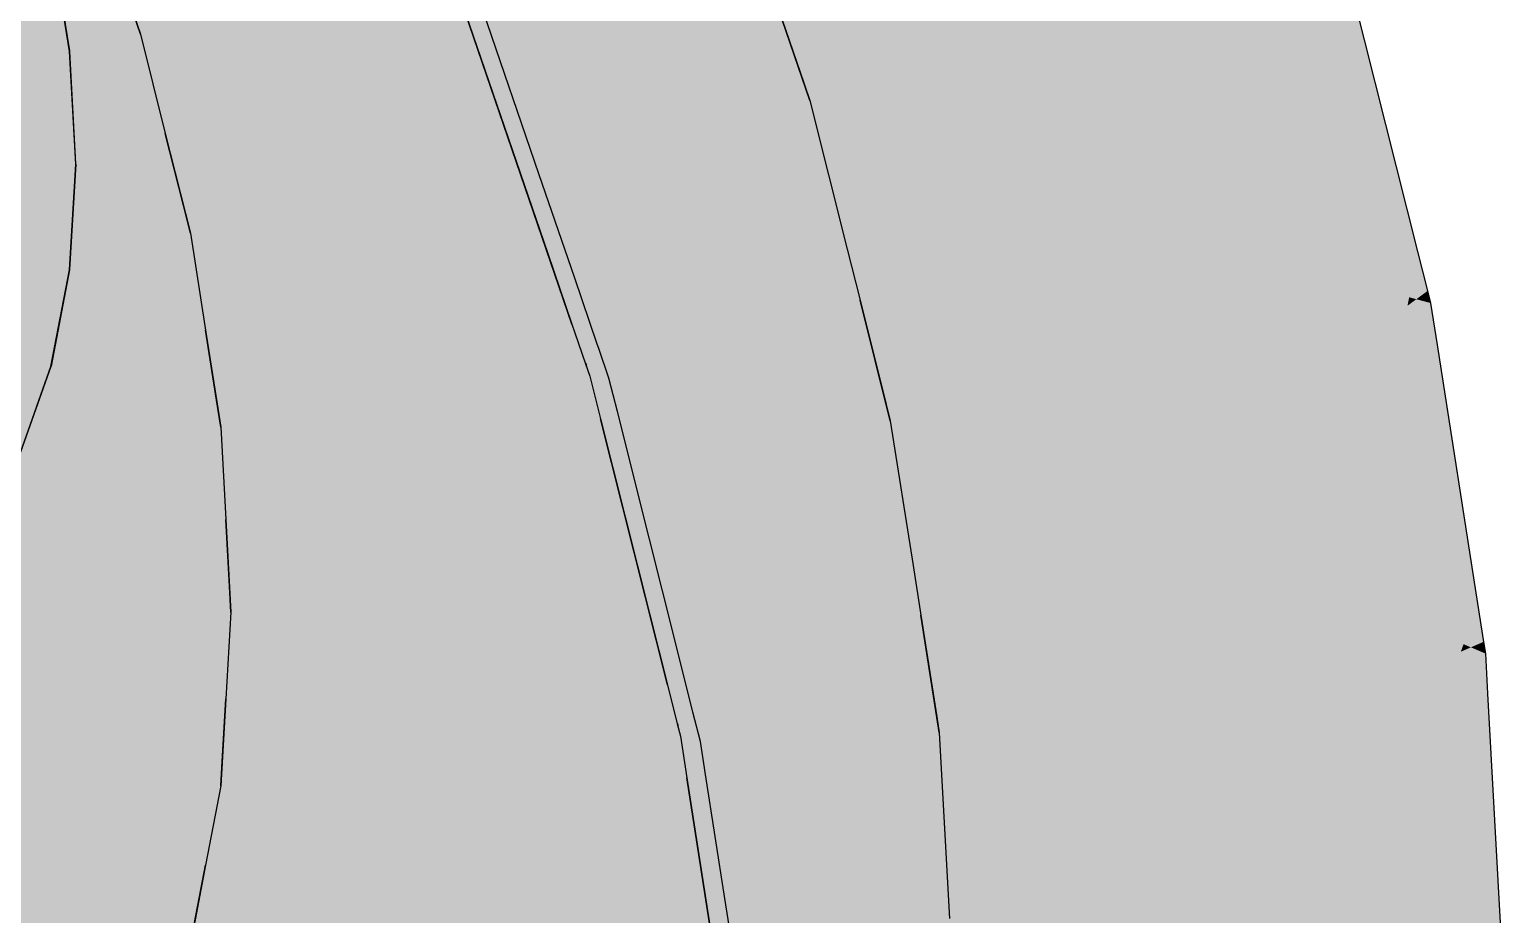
# Model space of a CAD drawing. Extents: x 0 to 420, y 0 to 297.
# Drawn here: x 328.97 to 349.08, y 219.81 to 231.9 of the extents above; entities that cross this region are included whole.
import ezdxf

# ---------------------------------------------------------------- set-up
doc = ezdxf.new("R2010")
doc.units = 0
doc.layers.add('SOMBRA', color=8, linetype='CONTINUOUS')
doc.layers.add('VISIBLE', color=7, linetype='CONTINUOUS')

msp = doc.modelspace()

# ---------------------------------------------------------------- linework, layer by layer
at = {"layer": 'SOMBRA', "color": 252}
for points in [[(311.2851, 232.5532), (333.9602, 244.0088), (312.0398, 231.3531)], [(312.889, 229.7447), (312.0398, 231.3531), (333.9602, 244.0088)], [(312.889, 229.7447), (333.9602, 244.0088), (334.8093, 242.4004)], [(313.4471, 228.6877), (312.889, 229.7447), (334.8093, 242.4004)], [(313.4471, 228.6877), (334.8093, 242.4004), (335.3674, 241.3434)], [(336.1019, 239.9523), (313.4471, 228.6877), (335.3674, 241.3434)], [(336.1019, 239.9523), (313.6344, 228.333), (313.4471, 228.6877)], [(313.6344, 228.333), (336.1019, 239.9523), (336.2166, 239.735)], [(313.6344, 228.333), (336.2166, 239.735), (314.2963, 227.0793)], [(315.4821, 224.3455), (314.2963, 227.0793), (336.2166, 239.735)], [(315.4821, 224.3455), (336.2166, 239.735), (337.4024, 237.0012)], [(342.2873, 231.2851), (345.1775, 238.0526), (334.9244, 232.133)], [(342.2873, 231.2851), (346.6359, 233.7957), (345.1775, 238.0526)], [(333.185, 236.73), (333.0111, 237.1307), (323.1116, 231.4153)], [(338.0213, 235.5744), (315.4821, 224.3455), (337.4024, 237.0012)], [(333.185, 236.73), (323.1116, 231.4153), (324.0827, 231.4748)], [(333.9681, 234.9245), (333.185, 236.73), (324.0827, 231.4748)], [(328.953, 235.95), (317.9736, 229.611), (329.3798, 234.966)], [(338.0213, 235.5744), (315.6399, 223.9817), (315.4821, 224.3455)], [(315.6399, 223.9817), (338.0213, 235.5744), (338.1179, 235.3516)], [(315.6399, 223.9817), (338.1179, 235.3516), (316.1976, 222.6959)], [(317.0082, 220.3298), (316.1976, 222.6959), (338.1179, 235.3516)], [(317.0082, 220.3298), (338.1179, 235.3516), (338.9285, 232.9855)], [(307.0327, 223.2943), (329.5447, 234.5858), (329.3798, 234.966)], [(307.0327, 223.2943), (329.3798, 234.966), (317.9736, 229.611)], [(333.9681, 234.9245), (324.0827, 231.4748), (328.4579, 231.7432)], [(331.8866, 231.9535), (333.9681, 234.9245), (328.4579, 231.7432)], [(331.1306, 234.7275), (330.4166, 233.9236), (330.7472, 231.8136)], [(331.1306, 234.7275), (330.7472, 231.8136), (331.2937, 231.7594)], [(332.2003, 232.061), (331.1306, 234.7275), (331.2937, 231.7594)], [(307.0327, 223.2943), (307.6244, 221.9301), (329.5447, 234.5858)], [(330.0146, 233.2144), (329.5447, 234.5858), (307.6244, 221.9301)], [(333.9846, 234.1143), (332.2003, 232.061), (332.1775, 231.6719)], [(333.9846, 234.1143), (332.1775, 231.6719), (333.4925, 231.5416)], [(336.4252, 234.2414), (333.4925, 231.5416), (335.4023, 231.3524)], [(336.4252, 234.2414), (333.9846, 234.1143), (333.4925, 231.5416)], [(338.6114, 233.1446), (336.4252, 234.2414), (335.4023, 231.3524)], [(330.4166, 233.9236), (330.1015, 233.3678), (330.4856, 231.8395)], [(330.4166, 233.9236), (330.4856, 231.8395), (330.7472, 231.8136)], [(342.2873, 231.2851), (346.6768, 233.6763), (346.6359, 233.7957)], [(342.2873, 231.2851), (343.059, 231.5876), (346.6768, 233.6763)], [(343.059, 231.5876), (346.8212, 233.255), (346.6768, 233.6763)], [(330.1015, 233.3678), (330.0146, 233.2144), (330.4856, 231.8395)], [(330.0146, 233.2144), (307.6244, 221.9301), (307.7557, 221.5469)], [(330.0146, 233.2144), (307.7557, 221.5469), (319.0352, 226.8754)], [(330.0146, 233.2144), (319.0352, 226.8754), (330.3543, 232.2227)], [(329.2633, 233.2216), (325.0012, 230.8499), (324.6061, 232.4219)], [(325.0012, 230.8499), (329.2633, 233.2216), (329.265, 233.2152)], [(325.0012, 230.8499), (329.265, 233.2152), (325.0223, 230.7657)], [(338.6114, 233.1446), (335.4023, 231.3524), (336.0945, 231.2839)], [(339.0619, 232.5962), (338.6114, 233.1446), (336.0945, 231.2839)], [(343.059, 231.5876), (345.7826, 232.6554), (346.8212, 233.255)], [(317.1416, 219.9405), (317.0082, 220.3298), (338.9285, 232.9855)], [(317.1416, 219.9405), (338.9285, 232.9855), (339.0619, 232.5962)], [(336.5681, 227.3354), (346.8793, 233.0853), (345.7826, 232.6554)], [(336.5681, 227.3354), (336.6263, 227.1657), (346.8793, 233.0853)], [(347.0265, 232.4998), (346.8793, 233.0853), (336.6263, 227.1657)], [(339.5546, 231.1581), (317.1416, 219.9405), (339.0619, 232.5962)], [(339.0619, 232.5962), (336.0945, 231.2839), (338.1998, 231.0753)], [(336.4238, 227.7567), (345.7826, 232.6554), (343.059, 231.5876)], [(336.4238, 227.7567), (336.5681, 227.3354), (345.7826, 232.6554)], [(347.0265, 232.4998), (336.6263, 227.1657), (336.7734, 226.5802)], [(343.5907, 226.3572), (347.0265, 232.4998), (336.7734, 226.5802)], [(339.6316, 230.9335), (339.0619, 232.5962), (338.1998, 231.0753)], [(343.5907, 226.3572), (347.9392, 228.8678), (347.0265, 232.4998)], [(308.0943, 220.5587), (330.4856, 231.8395), (330.3543, 232.2227)], [(308.0943, 220.5587), (330.3543, 232.2227), (319.0352, 226.8754)], [(324.6823, 227.7941), (334.1983, 232.0954), (331.8866, 231.9535)], [(324.6823, 227.7941), (325.0961, 226.8402), (334.1983, 232.0954)], [(325.0961, 226.8402), (335.1694, 232.1549), (334.1983, 232.0954)], [(325.0961, 226.8402), (325.2699, 226.4394), (335.1694, 232.1549)], [(335.9312, 229.9313), (335.1694, 232.1549), (325.2699, 226.4394)], [(342.2873, 231.2851), (334.9244, 232.133), (336.0524, 228.8407)], [(324.6823, 227.7941), (331.8866, 231.9535), (328.4579, 231.7432)], [(332.2003, 232.061), (331.2937, 231.7594), (331.8872, 231.7006)], [(332.2003, 232.061), (331.8872, 231.7006), (332.1775, 231.6719)], [(308.0943, 220.5587), (308.5653, 219.1838), (330.4856, 231.8395)], [(330.8271, 230.4807), (330.4856, 231.8395), (308.5653, 219.1838)], [(330.9363, 230.6064), (330.4856, 231.8395), (330.8271, 230.4807)], [(330.9363, 230.6064), (330.7472, 231.8136), (330.4856, 231.8395)], [(331.3321, 231.0619), (330.7472, 231.8136), (330.9363, 230.6064)], [(331.3321, 231.0619), (331.2937, 231.7594), (330.7472, 231.8136)], [(331.8872, 231.7006), (331.2937, 231.7594), (331.3321, 231.0619)], [(332.1775, 231.6719), (331.8872, 231.7006), (331.3321, 231.0619)], [(332.1775, 231.6719), (331.3321, 231.0619), (331.4429, 229.0453)], [(332.1775, 231.6719), (331.4429, 229.0453), (332.0143, 228.8922)], [(333.0064, 229.0007), (332.1775, 231.6719), (332.0143, 228.8922)], [(333.0064, 229.0007), (333.4925, 231.5416), (332.1775, 231.6719)], [(335.1239, 230.5663), (333.4925, 231.5416), (333.0064, 229.0007)], [(335.1239, 230.5663), (335.4023, 231.3524), (333.4925, 231.5416)], [(336.3829, 227.8761), (343.059, 231.5876), (342.2873, 231.2851)], [(336.3829, 227.8761), (336.4238, 227.7567), (343.059, 231.5876)], [(336.0945, 231.2839), (335.4023, 231.3524), (335.1239, 230.5663)], [(339.5546, 231.1581), (317.2672, 219.5738), (317.1416, 219.9405)], [(317.2672, 219.5738), (339.5546, 231.1581), (339.6316, 230.9335)], [(338.1998, 231.0753), (336.0945, 231.2839), (335.1239, 230.5663)], [(336.3829, 227.8761), (342.2873, 231.2851), (336.0524, 228.8407)], [(317.2672, 219.5738), (339.6316, 230.9335), (317.7113, 218.2778)], [(318.2222, 216.2448), (317.7113, 218.2778), (339.6316, 230.9335)], [(318.2222, 216.2448), (339.6316, 230.9335), (340.1425, 228.9005)], [(331.3321, 231.0619), (330.9363, 230.6064), (331.1694, 229.1186)], [(331.3321, 231.0619), (331.1694, 229.1186), (331.4429, 229.0453)], [(338.1998, 231.0753), (334.3131, 228.2762), (336.3099, 227.7412)], [(338.1998, 231.0753), (335.1239, 230.5663), (334.3131, 228.2762)], [(340.1425, 228.9005), (338.1998, 231.0753), (336.3099, 227.7412)], [(340.1425, 228.9005), (339.6316, 230.9335), (338.1998, 231.0753)], [(330.9363, 230.6064), (330.8271, 230.4807), (331.1694, 229.1186)], [(335.1239, 230.5663), (333.0064, 229.0007), (332.9383, 228.6446)], [(335.1239, 230.5663), (332.9383, 228.6446), (334.3131, 228.2762)], [(330.8271, 230.4807), (308.5653, 219.1838), (308.6607, 218.8041)], [(330.8271, 230.4807), (308.6607, 218.8041), (319.8477, 224.1418)], [(330.8271, 230.4807), (319.8477, 224.1418), (331.074, 229.4982)], [(335.9312, 229.9313), (325.2699, 226.4394), (330.421, 226.75)], [(333.7246, 226.9491), (335.9312, 229.9313), (330.421, 226.75)], [(333.7246, 226.9491), (336.4198, 228.5052), (335.9312, 229.9313)], [(308.9068, 217.825), (331.1694, 229.1186), (331.074, 229.4982)], [(308.9068, 217.825), (331.074, 229.4982), (319.8477, 224.1418)], [(308.9068, 217.825), (309.2491, 216.4629), (331.1694, 229.1186)], [(331.3767, 227.7958), (331.1694, 229.1186), (309.2491, 216.4629)], [(331.5063, 227.8916), (331.1694, 229.1186), (331.3767, 227.7958)], [(331.5063, 227.8916), (331.4429, 229.0453), (331.1694, 229.1186)], [(318.3973, 215.548), (318.2222, 216.2448), (340.1425, 228.9005)], [(318.3973, 215.548), (340.1425, 228.9005), (340.3176, 228.2037)], [(331.976, 228.2389), (331.4429, 229.0453), (331.5063, 227.8916)], [(331.976, 228.2389), (332.0143, 228.8922), (331.4429, 229.0453)], [(332.6348, 228.7259), (332.0143, 228.8922), (331.976, 228.2389)], [(333.0064, 229.0007), (332.0143, 228.8922), (332.6348, 228.7259)], [(333.0064, 229.0007), (332.6348, 228.7259), (332.9383, 228.6446)], [(340.1425, 228.9005), (336.3099, 227.7412), (337.0336, 227.5473)], [(340.3176, 228.2037), (340.1425, 228.9005), (337.0336, 227.5473)], [(332.9383, 228.6446), (332.6348, 228.7259), (331.976, 228.2389)], [(343.5907, 226.3572), (348.0739, 228.3321), (347.9392, 228.8678)], [(332.9383, 228.6446), (331.8652, 226.3503), (332.4517, 226.1008)], [(332.9383, 228.6446), (331.976, 228.2389), (331.8652, 226.3503)], [(333.5123, 226.0144), (332.9383, 228.6446), (332.4517, 226.1008)], [(333.5123, 226.0144), (334.3131, 228.2762), (332.9383, 228.6446)], [(333.7246, 226.9491), (336.7286, 227.6038), (336.4198, 228.5052)], [(335.9269, 227.0655), (334.3131, 228.2762), (333.5123, 226.0144)], [(335.9269, 227.0655), (336.3099, 227.7412), (334.3131, 228.2762)], [(343.5907, 226.3572), (347.0353, 227.7325), (348.0739, 228.3321)], [(347.0353, 227.7325), (348.1161, 228.164), (348.0739, 228.3321)], [(340.6757, 226.7789), (318.3973, 215.548), (340.3176, 228.2037)], [(331.976, 228.2389), (331.5063, 227.8916), (331.5845, 226.4697)], [(331.976, 228.2389), (331.5845, 226.4697), (331.8652, 226.3503)], [(340.3176, 228.2037), (337.0336, 227.5473), (339.2347, 226.9575)], [(337.8208, 222.4125), (348.1161, 228.164), (347.0353, 227.7325)], [(337.8208, 222.4125), (337.8631, 222.2444), (348.1161, 228.164)], [(348.2054, 227.594), (348.1161, 228.164), (337.8631, 222.2444)], [(340.7316, 226.5564), (340.3176, 228.2037), (339.2347, 226.9575)], [(331.5063, 227.8916), (331.3767, 227.7958), (331.5845, 226.4697)], [(331.3767, 227.7958), (309.2491, 216.4629), (309.307, 216.0932)], [(331.3767, 227.7958), (309.307, 216.0932), (320.3973, 221.4568)], [(331.3767, 227.7958), (320.3973, 221.4568), (331.5266, 226.8393)], [(337.0336, 227.5473), (336.3099, 227.7412), (335.9269, 227.0655)], [(337.6862, 222.9482), (347.0353, 227.7325), (343.5907, 226.3572)], [(337.6862, 222.9482), (337.8208, 222.4125), (347.0353, 227.7325)], [(333.7246, 226.9491), (335.8127, 227.075), (336.7286, 227.6038)], [(335.8127, 227.075), (336.7492, 227.5437), (336.7286, 227.6038)], [(335.8127, 227.075), (335.9519, 227.0834), (336.7492, 227.5437)], [(339.2347, 226.9575), (337.0336, 227.5473), (335.9269, 227.0655)], [(335.9519, 227.0834), (336.8876, 227.1398), (336.7492, 227.5437)], [(348.2054, 227.594), (337.8631, 222.2444), (337.9524, 221.6744)], [(344.4107, 221.5475), (348.2054, 227.594), (337.9524, 221.6744)], [(344.4107, 221.5475), (348.7594, 224.0582), (348.2054, 227.594)], [(326.5203, 222.7897), (335.8127, 227.075), (333.7246, 226.9491)], [(326.5203, 222.7897), (326.8291, 221.8883), (335.8127, 227.075)], [(326.8291, 221.8883), (335.9519, 227.0834), (335.8127, 227.075)], [(326.8291, 221.8883), (326.8497, 221.8283), (335.9519, 227.0834)], [(326.8497, 221.8283), (336.8876, 227.1398), (335.9519, 227.0834)], [(326.8497, 221.8283), (326.9881, 221.4243), (336.8876, 227.1398)], [(337.0031, 226.6802), (336.8876, 227.1398), (326.9881, 221.4243)], [(335.9269, 227.0655), (333.5123, 226.0144), (333.4, 225.6975)], [(335.9269, 227.0655), (333.4, 225.6975), (334.8112, 225.0973)], [(339.2347, 226.9575), (335.9269, 227.0655), (334.8112, 225.0973)], [(326.5203, 222.7897), (333.7246, 226.9491), (330.421, 226.75)], [(339.2347, 226.9575), (334.8112, 225.0973), (336.8607, 224.2255)], [(341.0417, 224.5772), (339.2347, 226.9575), (336.8607, 224.2255)], [(341.0417, 224.5772), (340.7316, 226.5564), (339.2347, 226.9575)], [(309.4564, 215.1401), (331.5845, 226.4697), (331.5266, 226.8393)], [(309.4564, 215.1401), (331.5266, 226.8393), (320.3973, 221.4568)], [(340.6757, 226.7789), (318.4886, 215.1847), (318.3973, 215.548)], [(318.4886, 215.1847), (340.6757, 226.7789), (340.7316, 226.5564)], [(330.421, 226.75), (325.2699, 226.4394), (326.0317, 224.2158)], [(326.5203, 222.7897), (330.421, 226.75), (326.0317, 224.2158)], [(337.0031, 226.6802), (326.9881, 221.4243), (328.0194, 221.4934)], [(337.4412, 224.9368), (337.0031, 226.6802), (328.0194, 221.4934)], [(309.4564, 215.1401), (309.6642, 213.814), (331.5845, 226.4697)], [(331.654, 225.2055), (331.5845, 226.4697), (309.6642, 213.814)], [(318.4886, 215.1847), (340.7316, 226.5564), (318.8113, 213.9007)], [(331.8018, 225.2699), (331.5845, 226.4697), (331.654, 225.2055)], [(331.8018, 225.2699), (331.8652, 226.3503), (331.5845, 226.4697)], [(343.5907, 226.3572), (336.7734, 226.5802), (337.446, 223.9039)], [(332.3373, 225.503), (331.8652, 226.3503), (331.8018, 225.2699)], [(332.3373, 225.503), (332.4517, 226.1008), (331.8652, 226.3503)], [(337.6862, 222.9482), (343.5907, 226.3572), (337.446, 223.9039)], [(333.0885, 225.83), (332.4517, 226.1008), (332.3373, 225.503)], [(333.5123, 226.0144), (332.4517, 226.1008), (333.0885, 225.83)], [(333.5123, 226.0144), (333.0885, 225.83), (333.4, 225.6975)], [(333.4, 225.6975), (332.0067, 223.7747), (332.5983, 223.4331)], [(333.4, 225.6975), (332.3373, 225.503), (332.0067, 223.7747)], [(333.4, 225.6975), (333.0885, 225.83), (332.3373, 225.503)], [(333.7093, 223.1533), (333.4, 225.6975), (332.5983, 223.4331)], [(333.7093, 223.1533), (334.8112, 225.0973), (333.4, 225.6975)], [(332.3373, 225.503), (331.7236, 223.9381), (332.0067, 223.7747)], [(332.3373, 225.503), (331.8018, 225.2699), (331.7236, 223.9381)], [(331.8018, 225.2699), (331.654, 225.2055), (331.7236, 223.9381)], [(331.654, 225.2055), (309.6642, 213.814), (309.6836, 213.4607)], [(331.654, 225.2055), (309.6836, 213.4607), (320.6745, 218.8665)], [(331.654, 225.2055), (320.6745, 218.8665), (331.7042, 224.2914)], [(336.3796, 223.6719), (334.8112, 225.0973), (333.7093, 223.1533)], [(336.3796, 223.6719), (336.8607, 224.2255), (334.8112, 225.0973)], [(337.4412, 224.9368), (328.0194, 221.4934), (331.931, 221.7555)], [(335.1011, 221.9679), (337.4412, 224.9368), (331.931, 221.7555)], [(335.1011, 221.9679), (337.7963, 223.5239), (337.4412, 224.9368)], [(341.0417, 224.5772), (336.8607, 224.2255), (337.6036, 223.9096)], [(341.148, 223.8988), (341.0417, 224.5772), (337.6036, 223.9096)], [(309.7336, 212.5498), (331.7236, 223.9381), (331.7042, 224.2914)], [(309.7336, 212.5498), (331.7042, 224.2914), (320.6745, 218.8665)], [(337.6036, 223.9096), (336.8607, 224.2255), (336.3796, 223.6719)], [(344.4107, 221.5475), (348.8411, 223.5366), (348.7594, 224.0582)], [(309.7336, 212.5498), (309.8033, 211.2824), (331.7236, 223.9381)], [(331.6541, 222.7542), (331.7236, 223.9381), (309.8033, 211.2824)], [(331.8176, 222.7859), (331.7236, 223.9381), (331.6541, 222.7542)], [(331.8176, 222.7859), (332.0067, 223.7747), (331.7236, 223.9381)], [(339.8628, 222.9486), (337.6036, 223.9096), (336.3796, 223.6719)], [(341.148, 223.8988), (337.6036, 223.9096), (339.8628, 222.9486)], [(341.3993, 222.2951), (341.148, 223.8988), (339.8628, 222.9486)], [(332.4099, 222.901), (332.0067, 223.7747), (331.8176, 222.7859)], [(332.4099, 222.901), (332.5983, 223.4331), (332.0067, 223.7747)], [(336.3796, 223.6719), (333.7093, 223.1533), (333.5548, 222.8809)], [(336.3796, 223.6719), (333.5548, 222.8809), (334.9782, 222.0591)], [(339.8628, 222.9486), (336.3796, 223.6719), (334.9782, 222.0591)], [(335.1011, 221.9679), (338.0357, 222.5714), (337.7963, 223.5239)], [(344.4107, 221.5475), (347.8026, 222.937), (348.8411, 223.5366)], [(347.8026, 222.937), (348.8668, 223.373), (348.8411, 223.5366)], [(333.2406, 223.0623), (332.5983, 223.4331), (332.4099, 222.901)], [(333.7093, 223.1533), (332.5983, 223.4331), (333.2406, 223.0623)], [(338.5881, 217.617), (348.8668, 223.373), (347.8026, 222.937)], [(338.5881, 217.617), (338.6137, 217.4534), (348.8668, 223.373)], [(348.8967, 222.8282), (348.8668, 223.373), (338.6137, 217.4534)], [(333.5548, 222.8809), (333.2406, 223.0623), (332.4099, 222.901)], [(333.7093, 223.1533), (333.2406, 223.0623), (333.5548, 222.8809)], [(332.4099, 222.901), (331.5845, 221.5673), (331.8652, 221.3625)], [(332.4099, 222.901), (331.8176, 222.7859), (331.5845, 221.5673)], [(333.5548, 222.8809), (332.4099, 222.901), (331.8652, 221.3625)], [(333.5548, 222.8809), (331.8652, 221.3625), (332.4517, 220.9347)], [(333.594, 220.4663), (333.5548, 222.8809), (332.4517, 220.9347)], [(333.594, 220.4663), (334.9782, 222.0591), (333.5548, 222.8809)], [(339.8628, 222.9486), (334.9782, 222.0591), (337.0454, 220.8656)], [(341.5032, 220.4037), (339.8628, 222.9486), (337.0454, 220.8656)], [(338.5064, 218.1386), (347.8026, 222.937), (344.4107, 221.5475)], [(338.5064, 218.1386), (338.5881, 217.617), (347.8026, 222.937)], [(341.5032, 220.4037), (341.3993, 222.2951), (339.8628, 222.9486)], [(331.6541, 222.7542), (309.7839, 210.9516), (320.6748, 216.4153)], [(331.6541, 222.7542), (309.8033, 211.2824), (309.7839, 210.9516)], [(331.6541, 222.7542), (320.6748, 216.4153), (331.6039, 221.8981)], [(331.8176, 222.7859), (331.6541, 222.7542), (331.5845, 221.5673)], [(348.8967, 222.8282), (338.6137, 217.4534), (338.6437, 216.9086)], [(344.7339, 216.9384), (348.8967, 222.8282), (338.6437, 216.9086)], [(344.7339, 216.9384), (349.0824, 219.449), (348.8967, 222.8282)], [(335.1011, 221.9679), (337.2384, 222.111), (338.0357, 222.5714)], [(337.2384, 222.111), (338.1363, 222.1712), (338.0357, 222.5714)], [(327.8968, 217.8085), (337.2384, 222.111), (335.1011, 221.9679)], [(327.8968, 217.8085), (328.1362, 216.8559), (337.2384, 222.111)], [(328.1362, 216.8559), (338.1363, 222.1712), (337.2384, 222.111)], [(328.1362, 216.8559), (328.2368, 216.4557), (338.1363, 222.1712)], [(338.2064, 221.7237), (338.1363, 222.1712), (328.2368, 216.4557)], [(336.4744, 220.4435), (334.9782, 222.0591), (333.594, 220.4663)], [(336.4744, 220.4435), (337.0454, 220.8656), (334.9782, 222.0591)], [(309.7338, 210.0985), (331.5845, 221.5673), (331.6039, 221.8981)], [(309.7338, 210.0985), (331.6039, 221.8981), (320.6748, 216.4153)], [(327.8968, 217.8085), (335.1011, 221.9679), (331.931, 221.7555)], [(331.931, 221.7555), (328.0194, 221.4934), (327.1036, 220.9647)], [(331.931, 221.7555), (327.1036, 220.9647), (327.5417, 219.2213)], [(327.8968, 217.8085), (331.931, 221.7555), (327.5417, 219.2213)], [(338.2064, 221.7237), (328.2368, 216.4557), (329.2228, 216.537)], [(338.4723, 220.0265), (338.2064, 221.7237), (329.2228, 216.537)], [(344.4107, 221.5475), (337.9524, 221.6744), (338.3606, 219.069)], [(331.3772, 220.4838), (331.5845, 221.5673), (309.6642, 208.9116)], [(309.7338, 210.0985), (309.6642, 208.9116), (331.5845, 221.5673)], [(331.5535, 220.4824), (331.5845, 221.5673), (331.3772, 220.4838)], [(331.5535, 220.4824), (331.8652, 221.3625), (331.5845, 221.5673)], [(338.5064, 218.1386), (344.4107, 221.5475), (338.3606, 219.069)], [(332.1924, 220.4774), (331.8652, 221.3625), (331.5535, 220.4824)], [(332.1924, 220.4774), (332.4517, 220.9347), (331.8652, 221.3625)], [(333.0885, 220.4703), (332.4517, 220.9347), (332.1924, 220.4774)], [(333.594, 220.4663), (332.4517, 220.9347), (333.0885, 220.4703)], [(337.7946, 220.433), (337.0454, 220.8656), (336.4744, 220.4435)], [(341.5032, 220.4037), (337.0454, 220.8656), (337.7946, 220.433)], [(331.3772, 220.4838), (309.6063, 208.6088), (320.3976, 214.1448)], [(331.3772, 220.4838), (309.6642, 208.9116), (309.6063, 208.6088)], [(331.3772, 220.4838), (320.3976, 214.1448), (331.2274, 219.7004)], [(331.5535, 220.4824), (331.3772, 220.4838), (331.1694, 219.3976)], [(332.1924, 220.4774), (331.5535, 220.4824), (331.1694, 219.3976)], [(332.1924, 220.4774), (331.1694, 219.3976), (331.4429, 219.1551)], [(333.4, 220.243), (332.1924, 220.4774), (331.4429, 219.1551)], [(333.4, 220.243), (333.0885, 220.4703), (332.1924, 220.4774)], [(333.594, 220.4663), (333.0885, 220.4703), (333.4, 220.243)], [(336.4744, 220.4435), (333.594, 220.4663), (333.4, 220.243)], [(336.4744, 220.4435), (333.4, 220.243), (334.8112, 219.2138)], [(340.0734, 219.1174), (336.4744, 220.4435), (334.8112, 219.2138)], [(340.0734, 219.1174), (337.7946, 220.433), (336.4744, 220.4435)], [(341.5389, 219.7553), (337.7946, 220.433), (340.0734, 219.1174)], [(341.5389, 219.7553), (341.5032, 220.4037), (337.7946, 220.433)], [(333.4, 220.243), (331.4429, 219.1551), (332.0143, 218.6484)], [(333.1685, 217.9993), (333.4, 220.243), (332.0143, 218.6484)], [(333.1685, 217.9993), (334.8112, 219.2138), (333.4, 220.243)], [(338.4723, 220.0265), (329.2228, 216.537), (332.9621, 216.8452)], [(335.9926, 217.095), (338.4723, 220.0265), (332.9621, 216.8452)], [(335.9926, 217.095), (338.6878, 218.6511), (338.4723, 220.0265)]]:
    msp.add_solid(points, dxfattribs=at)
at = {"layer": 'SOMBRA', "color": 253}
for points in [[(322.4143, 232.7361), (323.1116, 231.4153), (333.0111, 237.1307)], [(336.257, 231.3417), (335.5747, 233.5113), (336.1298, 234.1501)], [(336.257, 231.3417), (336.1298, 234.1501), (336.4201, 234.1214)], [(337.249, 231.4502), (336.257, 231.3417), (336.4201, 234.1214)], [(337.249, 231.4502), (336.4201, 234.1214), (337.7351, 233.9911)], [(339.3666, 233.0157), (337.249, 231.4502), (337.7351, 233.9911)], [(340.5525, 230.1907), (339.3666, 233.0157), (340.3372, 233.7333)], [(340.5525, 230.1907), (340.3372, 233.7333), (342.4425, 233.5248)], [(335.5747, 233.5113), (335.4121, 231.568), (335.179, 233.0559)], [(335.5747, 233.5113), (335.6856, 231.4948), (335.4121, 231.568)], [(336.257, 231.3417), (335.6856, 231.4948), (335.5747, 233.5113)], [(343.8742, 233.383), (340.5525, 230.1907), (342.4425, 233.5248)], [(343.8742, 233.383), (341.2763, 229.9967), (340.5525, 230.1907)], [(343.8742, 233.383), (344.3851, 231.35), (341.2763, 229.9967)], [(344.3851, 231.35), (343.8742, 233.383), (344.295, 233.3413)], [(344.3851, 231.35), (344.295, 233.3413), (344.5928, 231.4404)], [(344.5928, 231.4404), (344.295, 233.3413), (345.1742, 233.2542)], [(329.5166, 231.6091), (325.0223, 230.7657), (329.265, 233.2152)], [(329.5176, 231.6028), (329.265, 233.2152), (329.4314, 233.1706)], [(329.6885, 231.5301), (329.5176, 231.6028), (329.4314, 233.1706)], [(329.6885, 231.5301), (329.4314, 233.1706), (329.7793, 233.0774)], [(344.5928, 231.4404), (345.1742, 233.2542), (345.258, 231.73)], [(345.258, 231.73), (345.1742, 233.2542), (346.5959, 233.1134)], [(345.258, 231.73), (346.5959, 233.1134), (346.5885, 232.9872)], [(330.0455, 231.3783), (329.6885, 231.5301), (329.7793, 233.0774)], [(330.0455, 231.3783), (329.7793, 233.0774), (330.3417, 232.9267)], [(330.6227, 231.1328), (330.0455, 231.3783), (330.3417, 232.9267)], [(330.6227, 231.1328), (330.3417, 232.9267), (331.1785, 232.7024)], [(335.0697, 232.9302), (334.1743, 231.8997), (332.3939, 232.3768)], [(335.0697, 232.9302), (335.4121, 231.568), (334.1743, 231.8997)], [(335.179, 233.0559), (335.4121, 231.568), (335.0697, 232.9302)], [(339.3666, 233.0157), (337.1809, 231.0941), (337.249, 231.4502)], [(339.3666, 233.0157), (338.5557, 230.7257), (337.1809, 231.0941)], [(340.5525, 230.1907), (338.5557, 230.7257), (339.3666, 233.0157)], [(345.258, 231.73), (346.5885, 232.9872), (345.6408, 231.8966)], [(345.6408, 231.8966), (346.5885, 232.9872), (346.5476, 232.2914)], [(331.4817, 230.7674), (330.6227, 231.1328), (331.1785, 232.7024)], [(331.4817, 230.7674), (331.1785, 232.7024), (332.3939, 232.3768)], [(347.0265, 232.4998), (347.8198, 228.2434), (346.3334, 228.6417)], [(347.0265, 232.4998), (346.3334, 228.6417), (346.5476, 232.2914)], [(347.0265, 232.4998), (347.9392, 228.8678), (347.8198, 228.2434)], [(332.7292, 230.2368), (331.4817, 230.7674), (332.3939, 232.3768)], [(332.7292, 230.2368), (332.3939, 232.3768), (334.1743, 231.8997)], [(345.6408, 231.8966), (346.5476, 232.2914), (346.3334, 228.6417)], [(335.1694, 232.1549), (336.3829, 227.8761), (334.9244, 232.133)], [(335.1694, 232.1549), (336.3951, 228.0853), (336.3829, 227.8761)], [(335.1694, 232.1549), (335.9312, 229.9313), (336.3951, 228.0853)], [(335.6193, 230.2453), (332.7292, 230.2368), (334.1743, 231.8997)], [(335.6193, 230.2453), (334.1743, 231.8997), (335.4121, 231.568)], [(345.258, 231.73), (345.6408, 231.8966), (345.2722, 231.4724)], [(345.6408, 231.8966), (345.4142, 228.888), (345.2722, 231.4724)], [(345.6408, 231.8966), (346.3334, 228.6417), (345.4142, 228.888)], [(344.5928, 231.4404), (345.258, 231.73), (345.2722, 231.4724)], [(329.5166, 231.6091), (325.2621, 229.2353), (325.0223, 230.7657)], [(325.2621, 229.2353), (329.5166, 231.6091), (329.5176, 231.6028)], [(325.2621, 229.2353), (329.5176, 231.6028), (325.275, 229.1533)], [(329.602, 230.0679), (325.275, 229.1533), (329.5176, 231.6028)], [(329.6023, 230.0619), (329.5176, 231.6028), (329.6885, 231.5301)], [(329.7746, 229.9624), (329.6023, 230.0619), (329.6885, 231.5301)], [(329.7746, 229.9624), (329.6885, 231.5301), (330.0455, 231.3783)], [(335.749, 230.3411), (335.6193, 230.2453), (335.4121, 231.568)], [(335.749, 230.3411), (335.4121, 231.568), (335.6856, 231.4948)], [(336.2186, 230.6884), (335.749, 230.3411), (335.6856, 231.4948)], [(336.2186, 230.6884), (335.6856, 231.4948), (336.257, 231.3417)], [(330.1347, 229.7545), (329.7746, 229.9624), (330.0455, 231.3783)], [(330.1347, 229.7545), (330.0455, 231.3783), (330.6227, 231.1328)], [(336.2186, 230.6884), (336.257, 231.3417), (336.8774, 231.1754)], [(337.249, 231.4502), (336.8774, 231.1754), (336.257, 231.3417)], [(337.249, 231.4502), (337.1809, 231.0941), (336.8774, 231.1754)], [(344.3851, 231.35), (343.4774, 229.407), (341.2763, 229.9967)], [(344.3851, 231.35), (344.5603, 230.6532), (343.4774, 229.407)], [(344.3851, 231.35), (344.5928, 231.4404), (344.6924, 230.8052)], [(344.3851, 231.35), (344.6924, 230.8052), (344.5603, 230.6532)], [(344.5928, 231.4404), (345.2722, 231.4724), (344.6924, 230.8052)], [(345.2722, 231.4724), (344.9743, 229.0059), (344.6924, 230.8052)], [(345.2722, 231.4724), (345.4142, 228.888), (344.9743, 229.0059)], [(330.717, 229.4183), (330.1347, 229.7545), (330.6227, 231.1328)], [(330.717, 229.4183), (330.6227, 231.1328), (331.4817, 230.7674)], [(336.6943, 228.5503), (336.2186, 230.6884), (336.8774, 231.1754)], [(336.6943, 228.5503), (336.8774, 231.1754), (337.1809, 231.0941)], [(337.7549, 228.4639), (336.6943, 228.5503), (337.1809, 231.0941)], [(337.7549, 228.4639), (337.1809, 231.0941), (338.5557, 230.7257)], [(331.5833, 228.9181), (330.717, 229.4183), (331.4817, 230.7674)], [(331.5833, 228.9181), (331.4817, 230.7674), (332.7292, 230.2368)], [(336.2186, 230.6884), (335.8271, 228.9192), (335.749, 230.3411)], [(336.2186, 230.6884), (336.1078, 228.7998), (335.8271, 228.9192)], [(336.6943, 228.5503), (336.1078, 228.7998), (336.2186, 230.6884)], [(340.1695, 229.515), (337.7549, 228.4639), (338.5557, 230.7257)], [(340.1695, 229.515), (338.5557, 230.7257), (340.5525, 230.1907)], [(344.6924, 230.8052), (344.9743, 229.0059), (344.5603, 230.6532)], [(344.5603, 230.6532), (344.9743, 229.0059), (343.4774, 229.407)], [(335.749, 230.3411), (335.8271, 228.9192), (335.6193, 230.2453)], [(332.8416, 228.1916), (331.5833, 228.9181), (332.7292, 230.2368)], [(335.6193, 230.2453), (334.5566, 229.4596), (332.7292, 230.2368)], [(332.8416, 228.1916), (332.7292, 230.2368), (334.5566, 229.4596)], [(335.6193, 230.2453), (335.8271, 228.9192), (334.5566, 229.4596)], [(340.1695, 229.515), (340.5525, 230.1907), (341.2763, 229.9967)], [(329.602, 230.0679), (325.3553, 227.6907), (325.275, 229.1533)], [(325.3553, 227.6907), (329.602, 230.0679), (329.6023, 230.0619)], [(325.3553, 227.6907), (329.6023, 230.0619), (325.3597, 227.6124)], [(329.5179, 228.6244), (325.3597, 227.6124), (329.6023, 230.0619)], [(329.5176, 228.6187), (329.6023, 230.0619), (329.7746, 229.9624)], [(329.6885, 228.4941), (329.5176, 228.6187), (329.7746, 229.9624)], [(329.6885, 228.4941), (329.7746, 229.9624), (330.1347, 229.7545)], [(336.3951, 228.0853), (335.9312, 229.9313), (336.4198, 228.5052)], [(341.1034, 226.675), (340.1695, 229.515), (341.2763, 229.9967)], [(341.1034, 226.675), (341.2763, 229.9967), (343.4774, 229.407)], [(330.0455, 228.2337), (329.6885, 228.4941), (330.1347, 229.7545)], [(330.0455, 228.2337), (330.1347, 229.7545), (330.717, 229.4183)], [(340.1695, 229.515), (337.6427, 228.1469), (337.7549, 228.4639)], [(340.1695, 229.515), (339.0538, 227.5467), (337.6427, 228.1469)], [(341.1034, 226.675), (339.0538, 227.5467), (340.1695, 229.515)], [(330.6227, 227.8127), (330.0455, 228.2337), (330.717, 229.4183)], [(330.6227, 227.8127), (330.717, 229.4183), (331.5833, 228.9181)], [(335.8966, 227.655), (332.8416, 228.1916), (334.5566, 229.4596)], [(335.8966, 227.655), (334.5566, 229.4596), (335.8271, 228.9192)], [(344.9743, 229.0059), (341.1034, 226.675), (343.4774, 229.407)], [(331.4817, 227.1862), (330.6227, 227.8127), (331.5833, 228.9181)], [(331.4817, 227.1862), (331.5833, 228.9181), (332.8416, 228.1916)], [(336.0444, 227.7193), (335.8966, 227.655), (335.8271, 228.9192)], [(336.0444, 227.7193), (335.8271, 228.9192), (336.1078, 228.7998)], [(344.9743, 229.0059), (341.8462, 226.359), (341.1034, 226.675)], [(344.9743, 229.0059), (345.2844, 227.0267), (341.8462, 226.359)], [(345.2844, 227.0267), (344.9743, 229.0059), (345.4142, 228.888)], [(345.2844, 227.0267), (345.4142, 228.888), (345.514, 227.0713)], [(345.514, 227.0713), (345.4142, 228.888), (346.3334, 228.6417)], [(336.58, 227.9525), (336.0444, 227.7193), (336.1078, 228.7998)], [(336.58, 227.9525), (336.1078, 228.7998), (336.6943, 228.5503)], [(347.9392, 228.8678), (347.9182, 228.217), (347.8198, 228.2434)], [(347.9392, 228.8678), (348.0739, 228.3321), (347.9182, 228.217)], [(325.2793, 226.2426), (329.5176, 228.6187), (325.275, 226.1692)], [(325.2793, 226.2426), (329.5179, 228.6244), (329.5176, 228.6187)], [(329.5179, 228.6244), (325.2793, 226.2426), (325.3597, 227.6124)], [(329.265, 227.2981), (329.5176, 228.6187), (329.6885, 228.4941)], [(329.4314, 227.1505), (329.265, 227.2981), (329.6885, 228.4941)], [(329.4314, 227.1505), (329.6885, 228.4941), (330.0455, 228.2337)], [(336.4855, 227.7258), (336.3951, 228.0853), (336.4198, 228.5052)], [(336.4855, 227.7258), (336.4198, 228.5052), (336.7286, 227.6038)], [(336.58, 227.9525), (336.6943, 228.5503), (337.3311, 228.2795)], [(337.7549, 228.4639), (337.3311, 228.2795), (336.6943, 228.5503)], [(345.514, 227.0713), (346.3334, 228.6417), (346.2497, 227.2142)], [(346.2497, 227.2142), (346.3334, 228.6417), (347.8198, 228.2434)], [(336.8409, 225.8826), (336.58, 227.9525), (337.3311, 228.2795)], [(336.8409, 225.8826), (337.3311, 228.2795), (337.6427, 228.1469)], [(337.7549, 228.4639), (337.6427, 228.1469), (337.3311, 228.2795)], [(348.0739, 228.3321), (348.1161, 228.164), (347.9182, 228.217)], [(329.7793, 226.842), (329.4314, 227.1505), (330.0455, 228.2337)], [(329.7793, 226.842), (330.0455, 228.2337), (330.6227, 227.8127)], [(332.7292, 226.2763), (331.4817, 227.1862), (332.8416, 228.1916)], [(332.7292, 226.2763), (332.8416, 228.1916), (334.6848, 227.1275)], [(335.8966, 227.655), (334.6848, 227.1275), (332.8416, 228.1916)], [(336.3951, 228.0853), (336.4238, 227.7567), (336.3829, 227.8761)], [(336.3951, 228.0853), (336.4855, 227.7258), (336.4238, 227.7567)], [(337.9519, 225.6028), (336.8409, 225.8826), (337.6427, 228.1469)], [(337.9519, 225.6028), (337.6427, 228.1469), (339.0538, 227.5467)], [(346.2497, 227.2142), (347.8198, 228.2434), (347.7977, 228.1279)], [(346.2497, 227.2142), (347.7977, 228.1279), (346.673, 227.2964)], [(346.673, 227.2964), (347.7977, 228.1279), (347.6759, 227.4911)], [(347.9182, 228.217), (347.6759, 227.4911), (347.7977, 228.1279)], [(347.9182, 228.217), (348.2054, 227.594), (347.6759, 227.4911)], [(347.8198, 228.2434), (347.9182, 228.217), (347.7977, 228.1279)], [(347.9182, 228.217), (348.1161, 228.164), (348.2054, 227.594)], [(336.58, 227.9525), (336.2494, 226.2242), (335.9663, 226.3876)], [(336.58, 227.9525), (335.9663, 226.3876), (336.0444, 227.7193)], [(336.8409, 225.8826), (336.2494, 226.2242), (336.58, 227.9525)], [(330.3417, 226.3433), (329.7793, 226.842), (330.6227, 227.8127)], [(330.3417, 226.3433), (330.6227, 227.8127), (331.4817, 227.1862)], [(336.0444, 227.7193), (335.9663, 226.3876), (335.8966, 227.655)], [(336.4855, 227.7258), (336.5681, 227.3354), (336.4238, 227.7567)], [(336.4855, 227.7258), (336.5801, 227.3492), (336.5681, 227.3354)], [(336.4855, 227.7258), (336.7492, 227.5437), (336.5801, 227.3492)], [(336.4855, 227.7258), (336.7286, 227.6038), (336.7492, 227.5437)], [(335.8966, 227.655), (335.9663, 226.3876), (334.6848, 227.1275)], [(336.7492, 227.5437), (336.6263, 227.1657), (336.5801, 227.3492)], [(336.7492, 227.5437), (336.8876, 227.1398), (336.6263, 227.1657)], [(340.6222, 226.1213), (337.9519, 225.6028), (339.0538, 227.5467)], [(340.6222, 226.1213), (339.0538, 227.5467), (341.1034, 226.675)], [(346.673, 227.2964), (347.6759, 227.4911), (347.037, 224.1513)], [(348.2054, 227.594), (348.5626, 223.5024), (347.037, 224.1513)], [(348.2054, 227.594), (347.037, 224.1513), (347.6759, 227.4911)], [(348.2054, 227.594), (348.7594, 224.0582), (348.5626, 223.5024)], [(328.8487, 226.1225), (329.265, 227.2981), (329.4314, 227.1505)], [(336.5801, 227.3492), (336.6263, 227.1657), (336.5681, 227.3354)], [(346.673, 227.2964), (347.037, 224.1513), (346.0935, 224.5526)], [(346.673, 227.2964), (346.0935, 224.5526), (346.2355, 226.9729)], [(346.2497, 227.2142), (346.673, 227.2964), (346.2355, 226.9729)], [(329.008, 225.9544), (328.8487, 226.1225), (329.4314, 227.1505)], [(329.008, 225.9544), (329.4314, 227.1505), (329.7793, 226.842)], [(331.1785, 225.6012), (330.3417, 226.3433), (331.4817, 227.1862)], [(331.1785, 225.6012), (331.4817, 227.1862), (332.7292, 226.2763)], [(335.8968, 225.2037), (332.7292, 226.2763), (334.6848, 227.1275)], [(335.8968, 225.2037), (334.6848, 227.1275), (335.9663, 226.3876)], [(336.8876, 227.1398), (336.7734, 226.5802), (336.6263, 227.1657)], [(336.8876, 227.1398), (337.0031, 226.6802), (336.7734, 226.5802)], [(345.2844, 227.0267), (345.514, 227.0713), (345.5474, 226.4642)], [(345.514, 227.0713), (346.2497, 227.2142), (346.2355, 226.9729)], [(345.514, 227.0713), (346.2355, 226.9729), (345.5474, 226.4642)], [(345.2844, 227.0267), (344.1055, 225.3981), (341.8462, 226.359)], [(345.2844, 227.0267), (345.3907, 226.3483), (344.1055, 225.3981)], [(345.2844, 227.0267), (345.5474, 226.4642), (345.3907, 226.3483)], [(346.2355, 226.9729), (345.6419, 224.7446), (345.5474, 226.4642)], [(346.2355, 226.9729), (346.0935, 224.5526), (345.6419, 224.7446)], [(329.3406, 225.6032), (329.008, 225.9544), (329.7793, 226.842)], [(329.3406, 225.6032), (329.7793, 226.842), (330.3417, 226.3433)], [(337.0031, 226.6802), (337.6862, 222.9482), (336.7734, 226.5802)], [(337.0031, 226.6802), (337.7228, 223.1397), (337.6862, 222.9482)], [(337.0031, 226.6802), (337.4412, 224.9368), (337.7228, 223.1397)], [(340.6222, 226.1213), (341.1034, 226.675), (341.8462, 226.359)], [(319.1214, 211.9215), (318.8113, 213.9007), (340.7316, 226.5564)], [(319.1214, 211.9215), (340.7316, 226.5564), (341.0417, 224.5772)], [(345.5474, 226.4642), (345.6419, 224.7446), (345.3907, 226.3483)], [(329.8786, 225.0354), (329.3406, 225.6032), (330.3417, 226.3433)], [(329.8786, 225.0354), (330.3417, 226.3433), (331.1785, 225.6012)], [(332.3939, 224.5234), (331.1785, 225.6012), (332.7292, 226.2763)], [(332.3939, 224.5234), (332.7292, 226.2763), (334.5566, 224.9434)], [(335.8968, 225.2037), (334.5566, 224.9434), (332.7292, 226.2763)], [(336.0602, 225.2354), (335.8968, 225.2037), (335.9663, 226.3876)], [(336.0602, 225.2354), (335.9663, 226.3876), (336.2494, 226.2242)], [(341.288, 223.3151), (340.6222, 226.1213), (341.8462, 226.359)], [(341.288, 223.3151), (341.8462, 226.359), (344.1055, 225.3981)], [(345.3907, 226.3483), (345.6419, 224.7446), (344.1055, 225.3981)], [(328.276, 225.1121), (328.8487, 226.1225), (329.008, 225.9544)], [(336.6525, 225.3504), (336.0602, 225.2354), (336.2494, 226.2242)], [(336.6525, 225.3504), (336.2494, 226.2242), (336.8409, 225.8826)], [(340.6222, 226.1213), (337.7975, 225.3304), (337.9519, 225.6028)], [(340.6222, 226.1213), (339.2208, 224.5086), (337.7975, 225.3304)], [(341.288, 223.3151), (339.2208, 224.5086), (340.6222, 226.1213)], [(328.4253, 224.9265), (328.276, 225.1121), (329.008, 225.9544)], [(328.4253, 224.9265), (329.008, 225.9544), (329.3406, 225.6032)], [(336.6525, 225.3504), (336.8409, 225.8826), (337.4833, 225.5118)], [(337.9519, 225.6028), (337.4833, 225.5118), (336.8409, 225.8826)], [(328.7371, 224.5385), (328.4253, 224.9265), (329.3406, 225.6032)], [(328.7371, 224.5385), (329.3406, 225.6032), (329.8786, 225.0354)], [(330.679, 224.1904), (329.8786, 225.0354), (331.1785, 225.6012)], [(330.679, 224.1904), (331.1785, 225.6012), (332.3939, 224.5234)], [(336.6943, 223.3842), (336.6525, 225.3504), (337.4833, 225.5118)], [(336.6943, 223.3842), (337.4833, 225.5118), (337.7975, 225.3304)], [(337.9519, 225.6028), (337.7975, 225.3304), (337.4833, 225.5118)], [(336.6525, 225.3504), (336.1078, 223.812), (335.8271, 224.0168)], [(336.6525, 225.3504), (335.8271, 224.0168), (336.0602, 225.2354)], [(336.6943, 223.3842), (336.1078, 223.812), (336.6525, 225.3504)], [(337.8367, 222.9158), (336.6943, 223.3842), (337.7975, 225.3304)], [(337.8367, 222.9158), (337.7975, 225.3304), (339.2208, 224.5086)], [(345.6419, 224.7446), (341.288, 223.3151), (344.1055, 225.3981)], [(335.8968, 225.2037), (335.8271, 224.0168), (334.5566, 224.9434)], [(336.0602, 225.2354), (335.8271, 224.0168), (335.8968, 225.2037)], [(329.2413, 223.9112), (328.7371, 224.5385), (329.8786, 225.0354)], [(329.2413, 223.9112), (329.8786, 225.0354), (330.679, 224.1904)], [(335.6199, 222.9333), (332.3939, 224.5234), (334.5566, 224.9434)], [(335.6199, 222.9333), (334.5566, 224.9434), (335.8271, 224.0168)], [(337.7228, 223.1397), (337.4412, 224.9368), (337.7963, 223.5239)], [(345.6419, 224.7446), (342.0373, 222.8825), (341.288, 223.3151)], [(345.6419, 224.7446), (345.7459, 222.8532), (342.0373, 222.8825)], [(345.7459, 222.8532), (345.6419, 224.7446), (346.0935, 224.5526)], [(319.2277, 211.2431), (319.1214, 211.9215), (341.0417, 224.5772)], [(319.2277, 211.2431), (341.0417, 224.5772), (341.148, 223.8988)], [(327.979, 223.6661), (328.7371, 224.5385), (329.2413, 223.9112)], [(331.8415, 222.9632), (330.679, 224.1904), (332.3939, 224.5234)], [(331.8415, 222.9632), (332.3939, 224.5234), (334.1743, 222.9448)], [(335.6199, 222.9333), (334.1743, 222.9448), (332.3939, 224.5234)], [(340.7171, 222.893), (337.8367, 222.9158), (339.2208, 224.5086)], [(340.7171, 222.893), (339.2208, 224.5086), (341.288, 223.3151)], [(345.7459, 222.8532), (346.0935, 224.5526), (345.9936, 222.8512)], [(345.9936, 222.8512), (346.0935, 224.5526), (347.037, 224.1513)], [(329.9916, 222.9779), (329.2413, 223.9112), (330.679, 224.1904)], [(329.9916, 222.9779), (330.679, 224.1904), (331.8415, 222.9632)], [(345.9936, 222.8512), (347.037, 224.1513), (346.7871, 222.8449)], [(346.7871, 222.8449), (347.037, 224.1513), (348.5626, 223.5024)], [(348.7594, 224.0582), (348.6637, 223.4594), (348.5626, 223.5024)], [(348.7594, 224.0582), (348.8411, 223.5366), (348.6637, 223.4594)], [(341.3653, 222.5118), (319.2277, 211.2431), (341.148, 223.8988)], [(328.4409, 222.9901), (327.979, 223.6661), (329.2413, 223.9112)], [(328.4409, 222.9901), (329.2413, 223.9112), (329.9916, 222.9779)], [(335.7962, 222.9319), (335.6199, 222.9333), (335.8271, 224.0168)], [(335.7962, 222.9319), (335.8271, 224.0168), (336.1078, 223.812)], [(336.4351, 222.9269), (335.7962, 222.9319), (336.1078, 223.812)], [(336.4351, 222.9269), (336.1078, 223.812), (336.6943, 223.3842)], [(337.7228, 223.1397), (337.7963, 223.5239), (338.0357, 222.5714)], [(346.7871, 222.8449), (348.5626, 223.5024), (348.5262, 223.3995)], [(348.6637, 223.4594), (348.3255, 222.8328), (348.5262, 223.3995)], [(348.6637, 223.4594), (348.8967, 222.8282), (348.3255, 222.8328)], [(348.5626, 223.5024), (348.6637, 223.4594), (348.5262, 223.3995)], [(348.8411, 223.5366), (348.8668, 223.373), (348.6637, 223.4594)], [(348.6637, 223.4594), (348.8668, 223.373), (348.8967, 222.8282)], [(336.4351, 222.9269), (336.6943, 223.3842), (337.3311, 222.9198)], [(337.8367, 222.9158), (337.3311, 222.9198), (336.6943, 223.3842)], [(340.7171, 222.893), (341.288, 223.3151), (342.0373, 222.8825)], [(346.7871, 222.8449), (348.5262, 223.3995), (347.2438, 222.8413)], [(347.2438, 222.8413), (348.5262, 223.3995), (348.3255, 222.8328)], [(337.7228, 223.1397), (337.8208, 222.4125), (337.6862, 222.9482)], [(337.7228, 223.1397), (337.8351, 222.423), (337.8208, 222.4125)], [(337.7228, 223.1397), (338.0357, 222.5714), (337.8351, 222.423)], [(327.491, 222.2878), (328.4409, 222.9901), (329.1283, 221.9843)], [(329.1283, 221.9843), (328.4409, 222.9901), (329.9916, 222.9779)], [(329.1283, 221.9843), (329.9916, 222.9779), (331.0814, 221.6222)], [(331.0814, 221.6222), (329.9916, 222.9779), (331.8415, 222.9632)], [(331.0814, 221.6222), (331.8415, 222.9632), (333.5444, 221.1656)], [(335.0706, 220.8827), (333.5444, 221.1656), (331.8415, 222.9632)], [(335.0706, 220.8827), (331.8415, 222.9632), (334.1743, 222.9448)], [(335.0706, 220.8827), (334.1743, 222.9448), (335.4121, 221.8471)], [(335.6199, 222.9333), (335.4121, 221.8471), (334.1743, 222.9448)], [(335.7962, 222.9319), (335.4121, 221.8471), (335.6199, 222.9333)], [(336.4351, 222.9269), (335.4121, 221.8471), (335.7962, 222.9319)], [(336.4351, 222.9269), (335.6856, 221.6046), (335.4121, 221.8471)], [(336.257, 221.0979), (335.6856, 221.6046), (336.4351, 222.9269)], [(336.257, 221.0979), (336.4351, 222.9269), (337.3311, 222.9198)], [(336.257, 221.0979), (337.3311, 222.9198), (337.6427, 222.6925)], [(337.8367, 222.9158), (337.6427, 222.6925), (337.3311, 222.9198)], [(340.7171, 222.893), (337.6427, 222.6925), (337.8367, 222.9158)], [(340.7171, 222.893), (339.0538, 221.6633), (337.6427, 222.6925)], [(341.1034, 220.1684), (339.0538, 221.6633), (340.7171, 222.893)], [(341.1034, 220.1684), (340.7171, 222.893), (342.0373, 222.8825)], [(341.1034, 220.1684), (342.0373, 222.8825), (344.316, 221.5669)], [(345.7459, 222.8532), (344.316, 221.5669), (342.0373, 222.8825)], [(345.7459, 222.8532), (345.7815, 222.2048), (344.316, 221.5669)], [(345.7459, 222.8532), (345.9603, 222.2826), (345.7815, 222.2048)], [(345.7459, 222.8532), (345.9936, 222.8512), (345.9603, 222.2826)], [(345.9936, 222.8512), (346.7449, 222.6241), (345.9603, 222.2826)], [(345.9936, 222.8512), (346.7871, 222.8449), (346.7449, 222.6241)], [(347.2438, 222.8413), (347.2729, 219.8598), (346.3212, 220.4092)], [(347.2438, 222.8413), (346.3212, 220.4092), (346.7449, 222.6241)], [(346.7871, 222.8449), (347.2438, 222.8413), (346.7449, 222.6241)], [(347.2438, 222.8413), (348.3255, 222.8328), (347.2729, 219.8598)], [(337.4111, 220.4488), (336.257, 221.0979), (337.6427, 222.6925)], [(337.4111, 220.4488), (337.6427, 222.6925), (339.0538, 221.6633)], [(348.8967, 222.8282), (347.2729, 219.8598), (348.3255, 222.8328)], [(348.8967, 222.8282), (348.8117, 218.9713), (347.2729, 219.8598)], [(348.8967, 222.8282), (349.0824, 219.449), (348.8117, 218.9713)], [(341.3653, 222.5118), (319.2831, 210.8894), (319.2277, 211.2431)], [(319.2831, 210.8894), (341.3653, 222.5118), (341.3993, 222.2951)], [(338.0357, 222.5714), (337.8631, 222.2444), (337.8351, 222.423)], [(338.0357, 222.5714), (338.1363, 222.1712), (337.8631, 222.2444)], [(346.7449, 222.6241), (346.3212, 220.4092), (345.8657, 220.6722)], [(346.7449, 222.6241), (345.8657, 220.6722), (345.9603, 222.2826)], [(319.2831, 210.8894), (341.3993, 222.2951), (319.479, 209.6394)], [(319.5829, 207.748), (319.479, 209.6394), (341.3993, 222.2951)], [(319.5829, 207.748), (341.3993, 222.2951), (341.5032, 220.4037)], [(328.1036, 221.2267), (327.491, 222.2878), (329.1283, 221.9843)], [(337.8351, 222.423), (337.8631, 222.2444), (337.8208, 222.4125)], [(338.1363, 222.1712), (337.9524, 221.6744), (337.8631, 222.2444)], [(345.9603, 222.2826), (345.8657, 220.6722), (345.7815, 222.2048)], [(338.1363, 222.1712), (338.2064, 221.7237), (337.9524, 221.6744)], [(345.7815, 222.2048), (345.8657, 220.6722), (344.316, 221.5669)], [(328.1036, 221.2267), (329.1283, 221.9843), (330.1265, 220.5234)], [(330.1265, 220.5234), (329.1283, 221.9843), (331.0814, 221.6222)], [(335.2568, 220.8481), (335.0706, 220.8827), (335.4121, 221.8471)], [(335.2568, 220.8481), (335.4121, 221.8471), (335.6856, 221.6046)], [(340.4522, 219.885), (337.4111, 220.4488), (339.0538, 221.6633)], [(338.2064, 221.7237), (338.5064, 218.1386), (337.9524, 221.6744)], [(338.2064, 221.7237), (338.5667, 218.309), (338.5064, 218.1386)], [(338.2064, 221.7237), (338.4723, 220.0265), (338.5667, 218.309)], [(340.4522, 219.885), (339.0538, 221.6633), (341.1034, 220.1684)], [(330.1265, 220.5234), (331.0814, 221.6222), (332.6776, 219.6365)], [(334.2584, 219.0869), (332.6776, 219.6365), (331.0814, 221.6222)], [(334.2584, 219.0869), (331.0814, 221.6222), (333.5444, 221.1656)], [(335.9313, 220.7231), (335.2568, 220.8481), (335.6856, 221.6046)], [(335.9313, 220.7231), (335.6856, 221.6046), (336.257, 221.0979)], [(345.8657, 220.6722), (341.1034, 220.1684), (344.316, 221.5669)], [(326.9352, 220.7181), (328.1036, 221.2267), (328.9934, 219.6856)], [(328.9934, 219.6856), (328.1036, 221.2267), (330.1265, 220.5234)], [(334.2584, 219.0869), (333.5444, 221.1656), (334.7283, 219.9158)], [(335.0706, 220.8827), (334.7283, 219.9158), (333.5444, 221.1656)], [(335.9313, 220.7231), (336.257, 221.0979), (336.8774, 220.5477)], [(337.4111, 220.4488), (336.8774, 220.5477), (336.257, 221.0979)], [(335.2568, 220.8481), (334.7283, 219.9158), (335.0706, 220.8827)], [(335.9313, 220.7231), (334.7283, 219.9158), (335.2568, 220.8481)], [(327.7012, 219.1232), (326.9352, 220.7181), (328.9934, 219.6856)], [(335.9313, 220.7231), (334.9898, 219.6397), (334.7283, 219.9158)], [(335.5364, 219.0627), (334.9898, 219.6397), (335.9313, 220.7231)], [(335.5364, 219.0627), (335.9313, 220.7231), (336.8774, 220.5477)], [(345.8657, 220.6722), (341.8463, 219.6266), (341.1034, 220.1684)], [(345.8657, 220.6722), (345.7618, 218.9007), (341.8463, 219.6266)], [(345.7618, 218.9007), (345.8657, 220.6722), (346.3212, 220.4092)], [(328.9934, 219.6856), (330.1265, 220.5234), (331.5888, 218.3836)], [(333.1972, 217.5767), (331.5888, 218.3836), (330.1265, 220.5234)], [(333.1972, 217.5767), (330.1265, 220.5234), (332.6776, 219.6365)], [(335.5364, 219.0627), (336.8774, 220.5477), (337.1809, 220.2786)], [(337.4111, 220.4488), (337.1809, 220.2786), (336.8774, 220.5477)], [(340.4522, 219.885), (337.1809, 220.2786), (337.4111, 220.4488)], [(319.6186, 207.0996), (319.5829, 207.748), (341.5032, 220.4037)], [(319.6186, 207.0996), (341.5032, 220.4037), (341.5389, 219.7553)], [(336.6826, 218.2441), (335.5364, 219.0627), (337.1809, 220.2786)], [(336.6826, 218.2441), (337.1809, 220.2786), (338.5557, 219.0595)], [(340.4522, 219.885), (338.5557, 219.0595), (337.1809, 220.2786)], [(345.7618, 218.9007), (346.3212, 220.4092), (346.0234, 218.8522)], [(346.0234, 218.8522), (346.3212, 220.4092), (347.2729, 219.8598)], [(338.5667, 218.309), (338.4723, 220.0265), (338.6878, 218.6511)], [(340.4522, 219.885), (341.1034, 220.1684), (341.8463, 219.6266)], [(334.4512, 219.0199), (334.2584, 219.0869), (334.7283, 219.9158)], [(334.4512, 219.0199), (334.7283, 219.9158), (334.9898, 219.6397)], [(340.5525, 217.2888), (338.5557, 219.0595), (340.4522, 219.885)], [(340.5525, 217.2888), (340.4522, 219.885), (341.8463, 219.6266)], [(346.0234, 218.8522), (347.2729, 219.8598), (346.8611, 218.6969)], [(346.8611, 218.6969), (347.2729, 219.8598), (348.8117, 218.9713)]]:
    msp.add_solid(points, dxfattribs=at)
at = {"layer": 'SOMBRA', "color": 254}
for points in [[(329.266, 227.3032), (325.275, 226.1692), (329.5176, 228.6187)], [(328.8504, 226.1271), (325.0223, 224.8486), (329.265, 227.2981)], [(325.0352, 224.9157), (329.265, 227.2981), (325.0223, 224.8486)], [(325.0352, 224.9157), (329.266, 227.3032), (329.265, 227.2981)], [(329.266, 227.3032), (325.0352, 224.9157), (325.275, 226.1692)]]:
    msp.add_solid(points, dxfattribs=at)
at = {"layer": 'VISIBLE'}
for p, q in [((329.5176, 231.6028), (329.265, 233.2152)), ((329.265, 233.2152), (329.5166, 231.6091)), ((330.0146, 233.2144), (330.4856, 231.8395)), ((339.0619, 232.5962), (339.5546, 231.1581)), ((339.6316, 230.9335), (339.0619, 232.5962)), ((347.9392, 228.8678), (347.0265, 232.4998)), ((330.4856, 231.8395), (330.3543, 232.2227)), ((334.9244, 232.133), (336.0524, 228.8407)), ((336.3829, 227.8761), (334.9244, 232.133)), ((335.9312, 229.9313), (335.1694, 232.1549)), ((330.4856, 231.8395), (330.8271, 230.4807)), ((329.5166, 231.6091), (329.5176, 231.6028)), ((329.6023, 230.0619), (329.5176, 231.6028)), ((329.5176, 231.6028), (329.602, 230.0679)), ((339.5546, 231.1581), (339.6316, 230.9335)), ((339.6316, 230.9335), (340.1425, 228.9005)), ((330.8271, 230.4807), (331.1694, 229.1186)), ((331.074, 229.4982), (330.8271, 230.4807)), ((329.5176, 228.6187), (329.6023, 230.0619)), ((329.6023, 230.0619), (329.5179, 228.6244)), ((329.602, 230.0679), (329.6023, 230.0619)), ((336.4198, 228.5052), (335.9312, 229.9313)), ((331.1694, 229.1186), (331.074, 229.4982)), ((331.1694, 229.1186), (331.3767, 227.7958)), ((340.1425, 228.9005), (340.3176, 228.2037)), ((336.0524, 228.8407), (336.3829, 227.8761)), ((348.0739, 228.3321), (347.9392, 228.8678)), ((329.265, 227.2981), (329.5176, 228.6187)), ((329.5176, 228.6187), (329.266, 227.3032)), ((329.5179, 228.6244), (329.5176, 228.6187)), ((336.7286, 227.6038), (336.4198, 228.5052)), ((348.1161, 228.164), (348.0739, 228.3321)), ((340.3176, 228.2037), (340.6757, 226.7789)), ((340.7316, 226.5564), (340.3176, 228.2037)), ((348.2054, 227.594), (348.1161, 228.164)), ((336.3829, 227.8761), (336.4238, 227.7567)), ((331.3767, 227.7958), (331.5845, 226.4697)), ((331.5266, 226.8393), (331.3767, 227.7958)), ((336.4238, 227.7567), (336.5681, 227.3354)), ((336.7492, 227.5437), (336.7286, 227.6038)), ((336.8876, 227.1398), (336.7492, 227.5437)), ((348.7594, 224.0582), (348.2054, 227.594)), ((328.8487, 226.1225), (329.265, 227.2981)), ((329.265, 227.2981), (328.8504, 226.1271)), ((329.266, 227.3032), (329.265, 227.2981)), ((336.5681, 227.3354), (336.6263, 227.1657)), ((336.6263, 227.1657), (336.7734, 226.5802)), ((337.0031, 226.6802), (336.8876, 227.1398)), ((331.5845, 226.4697), (331.5266, 226.8393)), ((337.4412, 224.9368), (337.0031, 226.6802)), ((340.6757, 226.7789), (340.7316, 226.5564)), ((331.5845, 226.4697), (331.654, 225.2055)), ((336.7734, 226.5802), (337.446, 223.9039)), ((337.6862, 222.9482), (336.7734, 226.5802)), ((340.7316, 226.5564), (341.0417, 224.5772)), ((331.654, 225.2055), (331.7236, 223.9381)), ((331.7042, 224.2914), (331.654, 225.2055)), ((337.7963, 223.5239), (337.4412, 224.9368)), ((341.0417, 224.5772), (341.148, 223.8988)), ((331.7236, 223.9381), (331.7042, 224.2914)), ((348.8411, 223.5366), (348.7594, 224.0582)), ((331.7236, 223.9381), (331.6541, 222.7542)), ((337.446, 223.9039), (337.6862, 222.9482)), ((341.148, 223.8988), (341.3653, 222.5118)), ((341.3993, 222.2951), (341.148, 223.8988)), ((338.0357, 222.5714), (337.7963, 223.5239)), ((348.8668, 223.373), (348.8411, 223.5366)), ((348.8967, 222.8282), (348.8668, 223.373)), ((337.6862, 222.9482), (337.8208, 222.4125)), ((331.6541, 222.7542), (331.5845, 221.5673)), ((331.6039, 221.8981), (331.6541, 222.7542)), ((349.0824, 219.449), (348.8967, 222.8282)), ((338.1363, 222.1712), (338.0357, 222.5714)), ((341.3653, 222.5118), (341.3993, 222.2951)), ((337.8208, 222.4125), (337.8631, 222.2444)), ((337.8631, 222.2444), (337.9524, 221.6744)), ((341.3993, 222.2951), (341.5032, 220.4037)), ((338.2064, 221.7237), (338.1363, 222.1712)), ((331.5845, 221.5673), (331.6039, 221.8981)), ((337.9524, 221.6744), (338.3606, 219.069)), ((338.5064, 218.1386), (337.9524, 221.6744)), ((338.4723, 220.0265), (338.2064, 221.7237)), ((331.5845, 221.5673), (331.3772, 220.4838)), ((331.3772, 220.4838), (331.1694, 219.3976)), ((331.2274, 219.7004), (331.3772, 220.4838)), ((341.5032, 220.4037), (341.5389, 219.7553)), ((338.6878, 218.6511), (338.4723, 220.0265))]:
    msp.add_line(p, q, dxfattribs=at)

doc.saveas('drawing.dxf')
